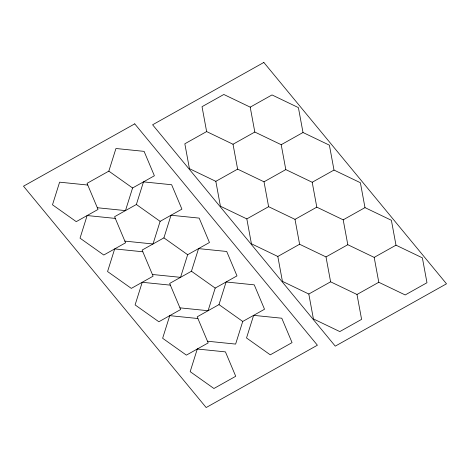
<?xml version="1.0" encoding="UTF-8"?>
<svg xmlns="http://www.w3.org/2000/svg" width="470" height="470" viewBox="0 0 470 470"><rect width="100%" height="100%" fill="white"/><g stroke="black" fill="none" stroke-linecap="round" stroke-linejoin="round"><path stroke-width="0.7" d="M87.755 185.039L59.608 182.172L52.493 204.797L76.246 221.646L98.042 209.432L87.044 183.341L108.834 171.127L115.949 148.502L144.102 151.369L154.383 175.768L132.587 187.976L125.472 210.607L97.325 207.74M115.291 218.409L87.144 215.542L80.029 238.167L103.782 255.016L125.578 242.802L114.58 216.711L136.371 204.497L143.485 181.872L171.638 184.739L181.919 209.138L160.123 221.346L153.014 243.977L124.861 241.11M142.827 251.779L114.68 248.912L107.565 271.537L131.318 288.386L153.114 276.172L142.116 250.081L163.907 237.867L171.021 215.242L199.174 218.109L209.456 242.508L187.659 254.717L180.55 277.347L152.397 274.48M170.363 285.149L142.216 282.282L135.102 304.907L158.854 321.756L180.65 309.542L169.652 283.451L191.443 271.237L198.557 248.612L226.71 251.479L236.992 275.878L215.201 288.087L208.087 310.717L179.934 307.85M197.905 318.519L169.752 315.652L162.638 338.277L186.39 355.126L208.187 342.912L197.189 316.821L218.985 304.607L226.094 281.982L254.246 284.849L264.528 309.248L242.737 321.457L235.623 344.087L207.47 341.22M206.63 131.571L184.833 143.785L189.434 168.671L215.83 181.344L220.424 206.23L246.821 218.903L251.421 243.789L277.817 256.467L282.417 281.348L308.808 294.026L313.408 318.913L339.804 331.585L361.595 319.371L356.994 294.484L330.604 281.812L326.004 256.925L299.607 244.253L295.007 219.367L268.617 206.694L264.017 181.808L237.62 169.135L233.02 144.249L206.63 131.571L202.03 106.69L223.82 94.476L250.216 107.148L254.816 132.035L281.207 144.707L285.807 169.594L312.203 182.266L316.804 207.153L343.2 219.831L347.8 244.711L374.19 257.39L378.791 282.276L405.187 294.949L426.977 282.734L422.377 257.848L395.987 245.175L391.387 220.289L364.99 207.617L360.39 182.73L334 170.058L329.399 145.171L303.003 132.499L298.403 107.612L272.012 94.934L250.216 107.148M233.02 144.249L254.816 132.035M215.83 181.344L237.62 169.135M281.207 144.707L303.003 132.499M264.017 181.808L285.807 169.594M246.821 218.903L268.617 206.694M312.203 182.266L334 170.058M295.007 219.367L316.804 207.153M277.817 256.467L299.607 244.253M343.2 219.831L364.99 207.617M326.004 256.925L347.8 244.711M308.808 294.026L330.604 281.812M374.19 257.39L395.987 245.175M356.994 294.484L378.791 282.276M108.834 171.127L132.587 187.976M136.371 204.497L160.123 221.346M163.907 237.867L187.659 254.717M191.443 271.237L215.201 288.087M218.985 304.607L242.737 321.457M197.288 349.022L190.174 371.647L213.926 388.496L235.723 376.282L225.441 351.883L197.288 349.022M253.63 315.352L246.521 337.977L270.274 354.827L292.064 342.618L281.783 318.219L253.63 315.352M134.737 123.857L23.5 186.191L206.16 407.543L317.397 345.215L134.737 123.857M263.84 62.457L152.603 124.785L335.263 346.143L446.5 283.81L263.84 62.457"/></g></svg>
